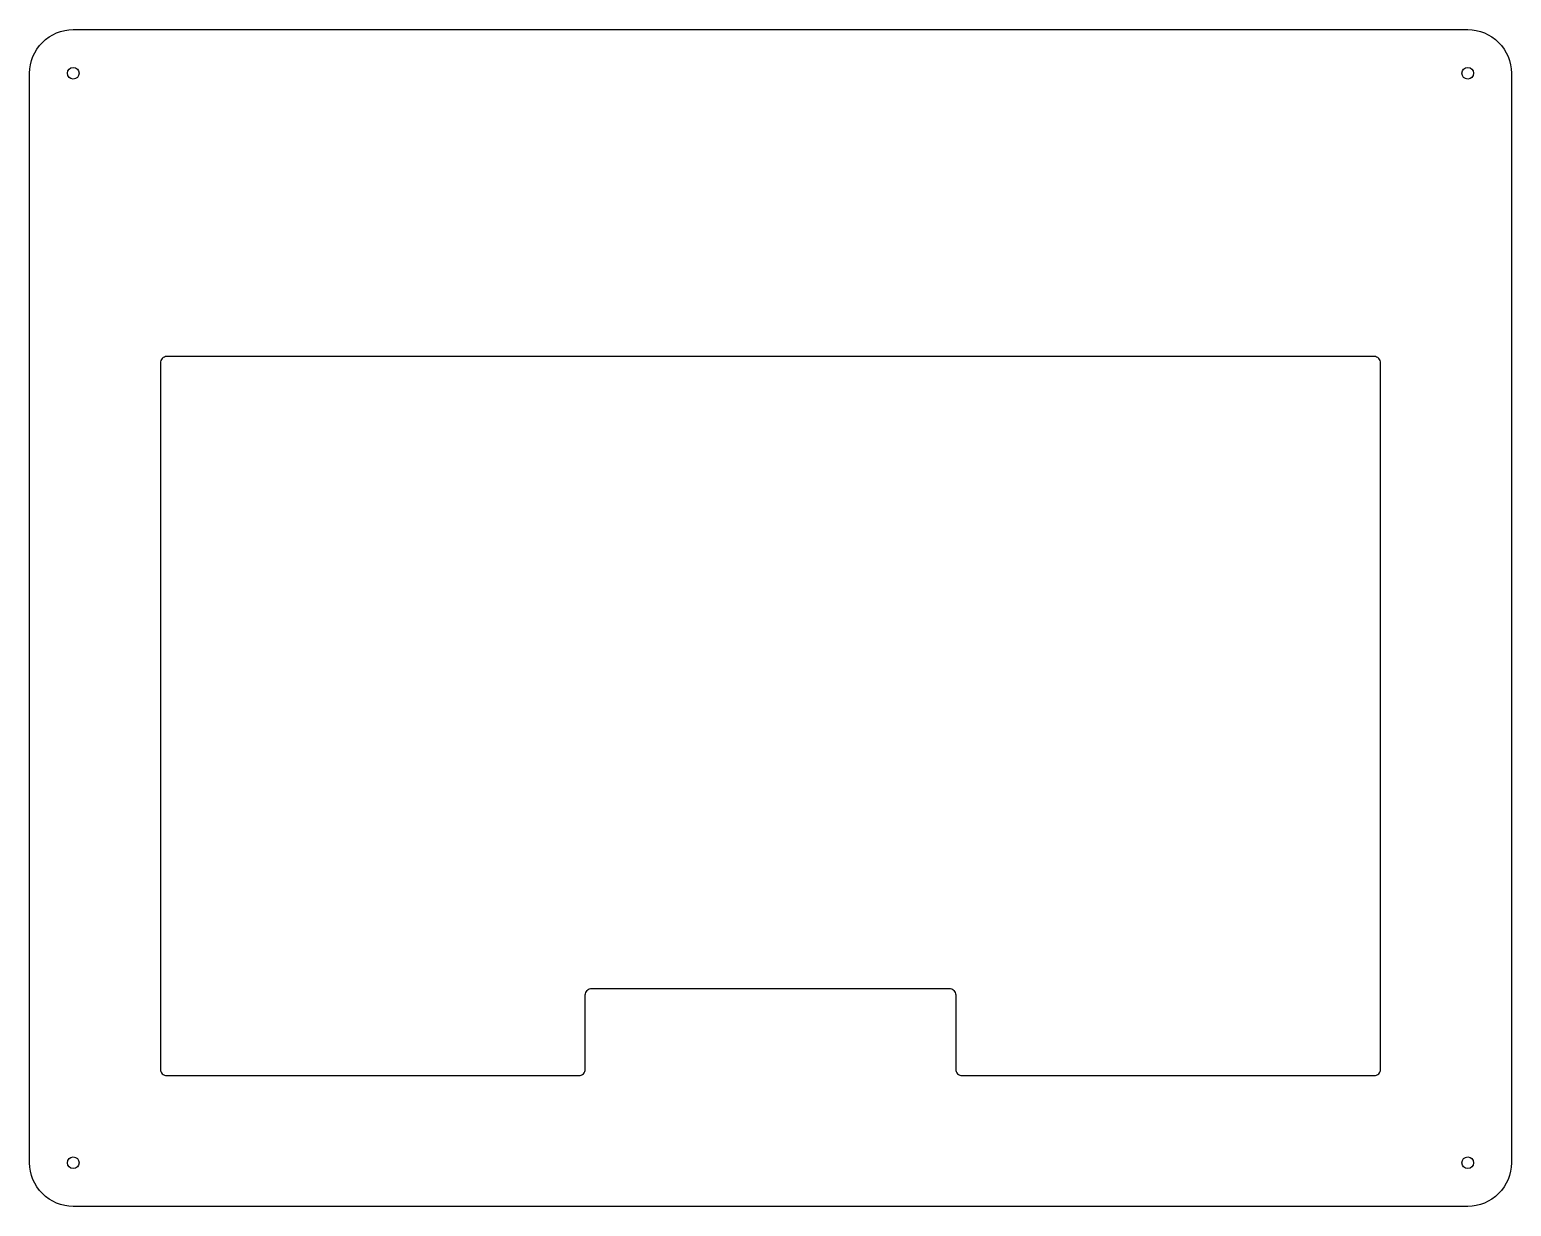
# Model space of a CAD drawing. Header units: inches. Extents: x -16 to 1, y -7.5 to 6.
import ezdxf

# ---------------------------------------------------------------- set-up
doc = ezdxf.new("R2010")
doc.units = ezdxf.units.IN
doc.layers.get('0').update_dxf_attribs({"linetype": 'CONTINUOUS'})

msp = doc.modelspace()

# ---------------------------------------------------------------- linework, layer by layer
for points in [[(0.5, 6, -0.414214), (1, 5.5), (1, -7, -0.414214), (0.5, -7.5), (-15.5, -7.5, -0.414214), (-16, -7), (-16, 5.5, -0.414214), (-15.5, 6)], [(-0.5, -5.925), (-0.5, 2.175, 0.414214), (-0.575, 2.25), (-14.425, 2.25, 0.414214), (-14.5, 2.175), (-14.5, -5.925, 0.414214), (-14.425, -6), (-9.7, -6, 0.414214), (-9.625, -5.925), (-9.625, -5.075, -0.414214), (-9.55, -5), (-5.45, -5, -0.414214), (-5.375, -5.075), (-5.375, -5.925, 0.414214), (-5.3, -6), (-0.575, -6, 0.414214)]]:
    msp.add_lwpolyline(points, format="xyb", close=True)
for centre in [(-15.5, 5.5), (0.5, 5.5), (-15.5, -7), (0.5, -7)]:
    msp.add_circle(centre, 0.0669)

doc.saveas('drawing.dxf')
